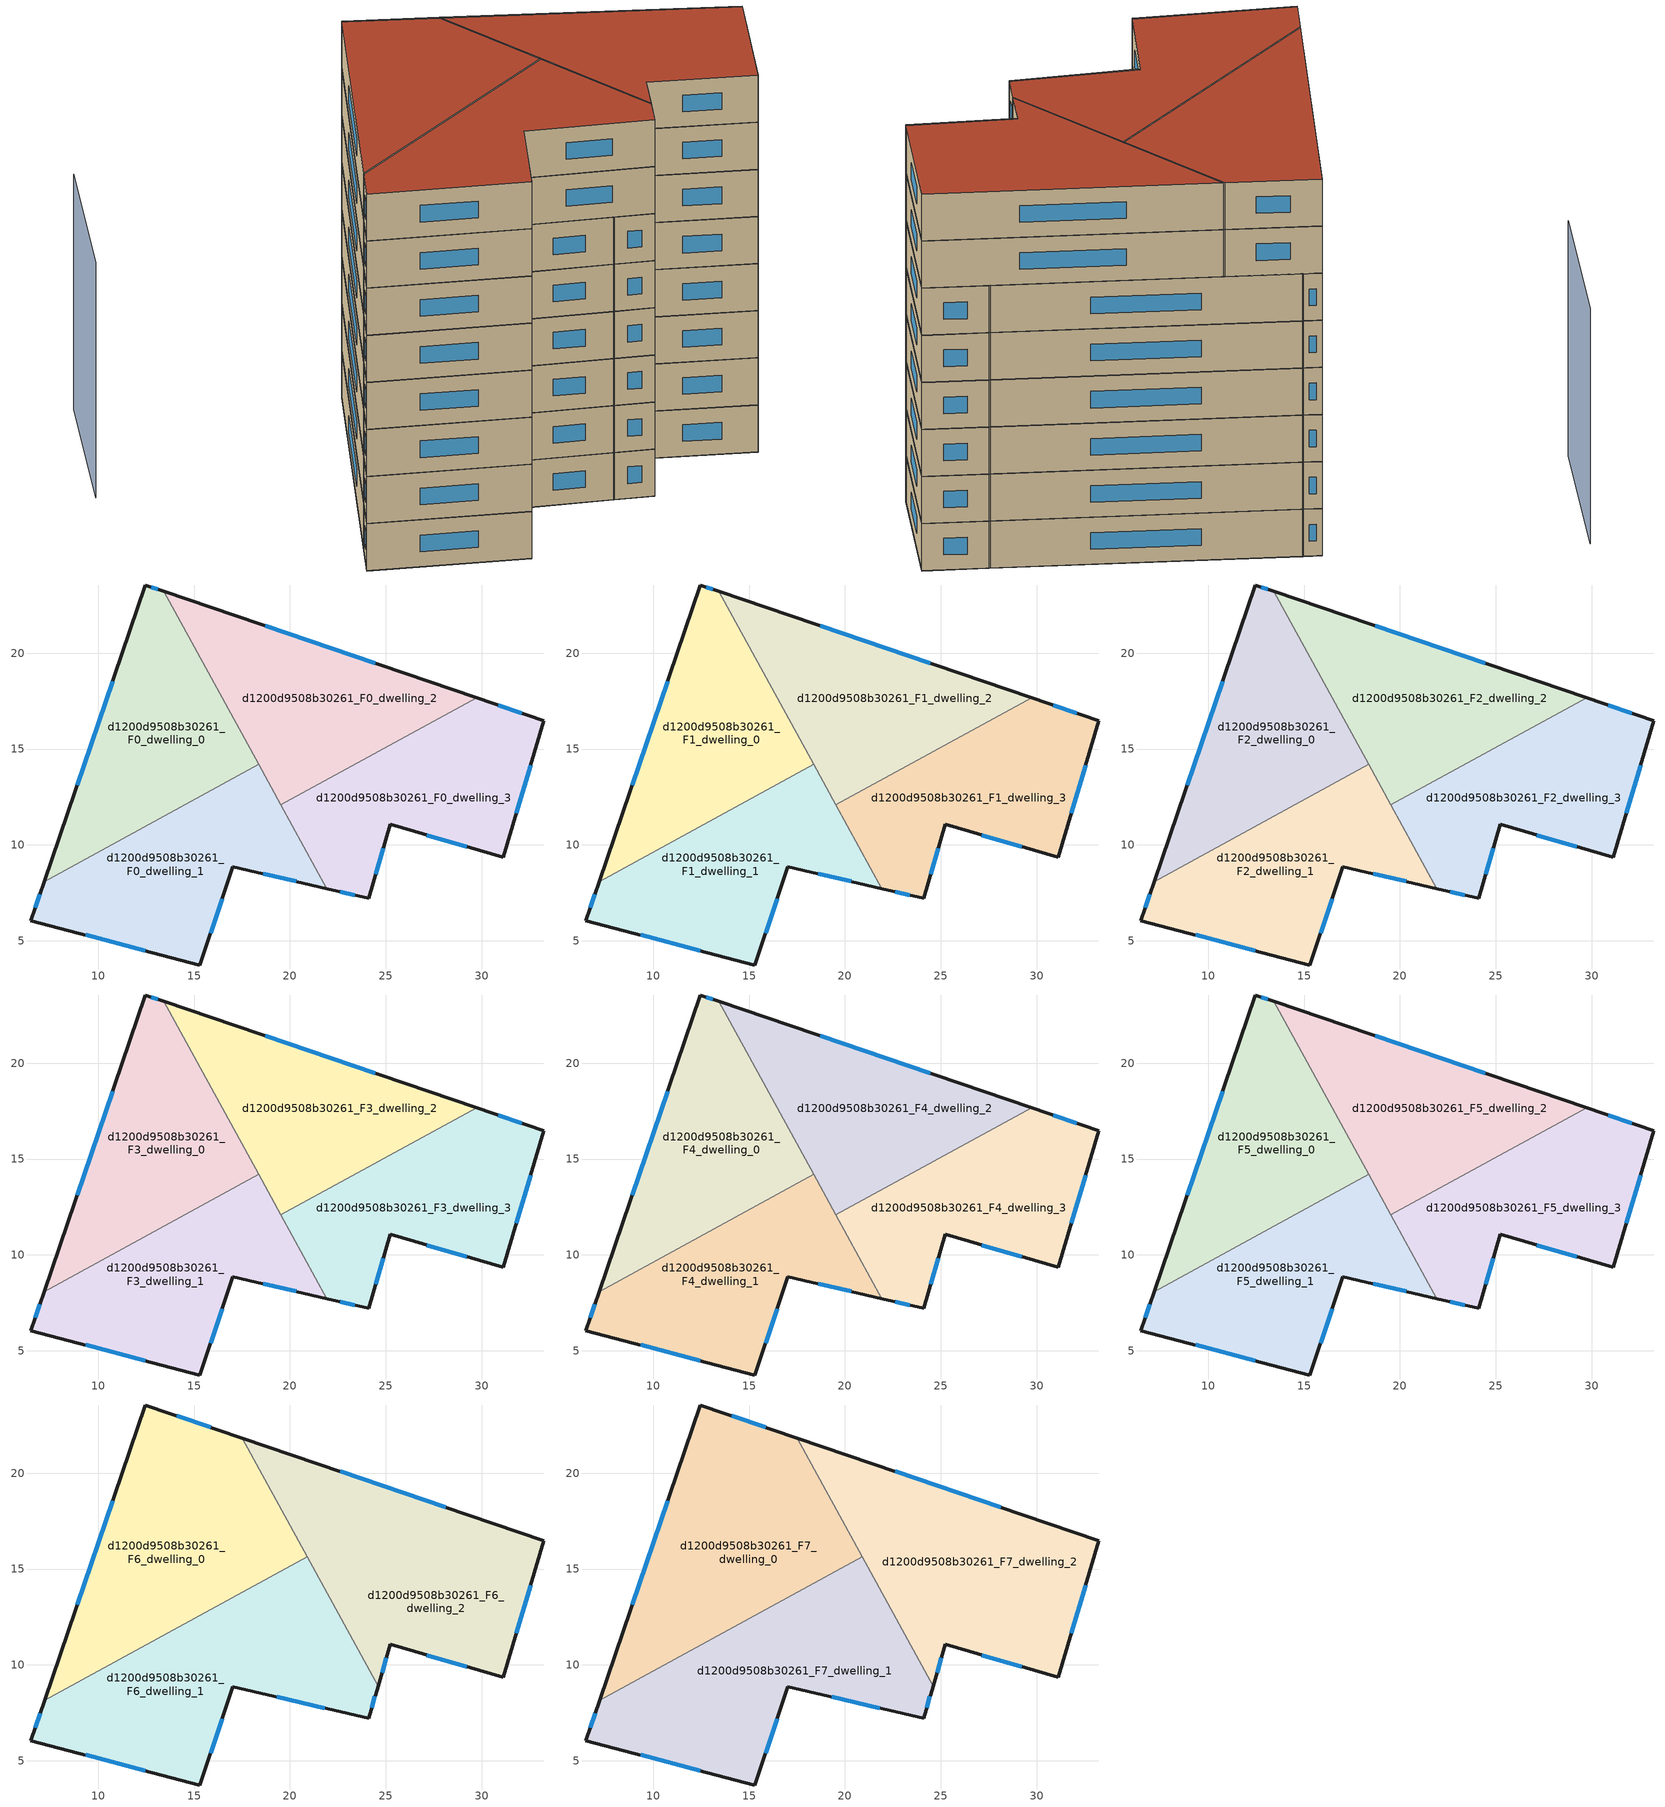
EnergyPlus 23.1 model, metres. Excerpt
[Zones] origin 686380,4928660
d1200d9508b30261_F0_dwelling_0
 floor ground (EU_floor_Construction): 18.36,14.2 13.43,23.23 12.45,23.56 7.18,8.08 z0
 wall outside (EU_wall_Construction): 7.18,8.08 12.45,23.56 13.43,23.23 z0:3
 wall to d1200d9508b30261_F0_dwelling_1 (EU_wall_Construction): 18.36,14.2 7.18,8.08 z0:3
 wall to d1200d9508b30261_F0_dwelling_2 (EU_wall_Construction): 13.43,23.23 18.36,14.2 z0:3
 window (EU_Window_Construction): 12.77,23.45 13.11,23.34 / 8.89,13.1 10.74,18.54 z0.97:2.03
d1200d9508b30261_F0_dwelling_1
 floor ground (EU_floor_Construction): 21.91,7.72 18.36,14.2 7.18,8.08 6.48,6.05 15.31,3.73 17.03,8.86 z0
 wall outside (EU_wall_Construction): 21.91,7.72 17.03,8.86 15.31,3.73 6.48,6.05 7.18,8.08 z0:3
 wall to d1200d9508b30261_F0_dwelling_3 (EU_wall_Construction): 19.53,12.08 21.91,7.72 z0:3
 wall to d1200d9508b30261_F0_dwelling_2 (EU_wall_Construction): 18.36,14.2 19.53,12.08 z0:3
 window (EU_Window_Construction): 20.33,8.09 18.61,8.49 / 16.47,7.2 15.86,5.39 / 12.45,4.48 9.34,5.3 / 6.71,6.71 6.95,7.42 z0.97:2.03
d1200d9508b30261_F0_dwelling_2
 floor ground (EU_floor_Construction): 29.74,17.67 13.43,23.23 19.53,12.08 z0
 wall outside (EU_wall_Construction): 13.43,23.23 29.74,17.67 z0:3
 wall to d1200d9508b30261_F0_dwelling_3 (EU_wall_Construction): 29.74,17.67 19.53,12.08 z0:3
 window (EU_Window_Construction): 18.71,21.43 24.45,19.47 z0.97:2.03
d1200d9508b30261_F0_dwelling_3
 floor ground (EU_floor_Construction): 31.14,9.34 33.23,16.48 29.74,17.67 19.53,12.08 21.91,7.72 24.1,7.21 25.23,11.07 z0
 wall outside (EU_wall_Construction): 29.74,17.67 33.23,16.48 31.14,9.34 25.23,11.07 24.1,7.21 21.91,7.72 z0:3
 window (EU_Window_Construction): 24.87,9.82 24.47,8.46 / 23.39,7.37 22.62,7.55 / 30.87,17.28 32.1,16.87 / 32.55,14.16 31.82,11.65 / 29.22,9.9 27.15,10.51 z0.97:2.03
d1200d9508b30261_F1_dwelling_0
 floor to d1200d9508b30261_F0_dwelling_0 (EU_floor_Construction): 18.36,14.2 13.43,23.23 12.45,23.56 7.18,8.08 z3
 wall outside (EU_wall_Construction): 7.18,8.08 12.45,23.56 13.43,23.23 z3:6
 wall to d1200d9508b30261_F1_dwelling_1 (EU_wall_Construction): 18.36,14.2 7.18,8.08 z3:6
 wall to d1200d9508b30261_F1_dwelling_2 (EU_wall_Construction): 13.43,23.23 18.36,14.2 z3:6
 window (EU_Window_Construction): 12.77,23.45 13.11,23.34 / 8.89,13.1 10.74,18.54 z3.97:5.03
d1200d9508b30261_F1_dwelling_1
 floor to d1200d9508b30261_F0_dwelling_1 (EU_floor_Construction): 21.91,7.72 18.36,14.2 7.18,8.08 6.48,6.05 15.3,3.73 17.02,8.86 z3
 wall outside (EU_wall_Construction): 21.91,7.72 17.03,8.86 15.31,3.73 6.48,6.05 7.18,8.08 z3:6
 wall to d1200d9508b30261_F1_dwelling_3 (EU_wall_Construction): 19.53,12.08 21.91,7.72 z3:6
 wall to d1200d9508b30261_F1_dwelling_2 (EU_wall_Construction): 18.36,14.2 19.53,12.08 z3:6
 window (EU_Window_Construction): 20.33,8.09 18.61,8.49 / 16.47,7.2 15.86,5.39 / 12.45,4.48 9.34,5.3 / 6.71,6.71 6.95,7.42 z3.97:5.03
d1200d9508b30261_F1_dwelling_2
 floor to d1200d9508b30261_F0_dwelling_2 (EU_floor_Construction): 29.74,17.67 13.43,23.23 19.53,12.08 z3
 wall outside (EU_wall_Construction): 13.43,23.23 29.74,17.67 z3:6
 wall to d1200d9508b30261_F1_dwelling_3 (EU_wall_Construction): 29.74,17.67 19.53,12.08 z3:6
 window (EU_Window_Construction): 18.71,21.43 24.45,19.47 z3.97:5.03
d1200d9508b30261_F1_dwelling_3
 floor to d1200d9508b30261_F0_dwelling_3 (EU_floor_Construction): 31.13,9.34 33.23,16.48 29.74,17.67 19.53,12.08 21.91,7.72 24.1,7.21 25.23,11.07 z3
 wall outside (EU_wall_Construction): 29.74,17.67 33.23,16.48 31.14,9.34 25.23,11.07 24.1,7.21 21.91,7.72 z3:6
 window (EU_Window_Construction): 24.87,9.82 24.47,8.46 / 23.39,7.37 22.62,7.55 / 30.87,17.28 32.1,16.87 / 32.55,14.16 31.82,11.65 / 29.22,9.9 27.15,10.51 z3.97:5.03
d1200d9508b30261_F2_dwelling_0
 floor to d1200d9508b30261_F1_dwelling_0 (EU_floor_Construction): 18.36,14.2 13.43,23.23 12.45,23.56 7.18,8.08 z6
 wall outside (EU_wall_Construction): 7.18,8.08 12.45,23.56 13.43,23.23 z6:9
 wall to d1200d9508b30261_F2_dwelling_1 (EU_wall_Construction): 18.36,14.2 7.18,8.08 z6:9
 wall to d1200d9508b30261_F2_dwelling_2 (EU_wall_Construction): 13.43,23.23 18.36,14.2 z6:9
 window (EU_Window_Construction): 12.77,23.45 13.11,23.34 / 8.89,13.1 10.74,18.54 z6.97:8.03
d1200d9508b30261_F2_dwelling_1
 floor to d1200d9508b30261_F1_dwelling_1 (EU_floor_Construction): 21.91,7.72 18.36,14.2 7.18,8.08 6.48,6.05 15.3,3.73 17.02,8.86 z6
 wall outside (EU_wall_Construction): 21.91,7.72 17.03,8.86 15.31,3.73 6.48,6.05 7.18,8.08 z6:9
 wall to d1200d9508b30261_F2_dwelling_3 (EU_wall_Construction): 19.53,12.08 21.91,7.72 z6:9
 wall to d1200d9508b30261_F2_dwelling_2 (EU_wall_Construction): 18.36,14.2 19.53,12.08 z6:9
 window (EU_Window_Construction): 20.33,8.09 18.61,8.49 / 16.47,7.2 15.86,5.39 / 12.45,4.48 9.34,5.3 / 6.71,6.71 6.95,7.42 z6.97:8.03
d1200d9508b30261_F2_dwelling_2
 floor to d1200d9508b30261_F1_dwelling_2 (EU_floor_Construction): 29.74,17.67 13.43,23.23 19.53,12.08 z6
 wall outside (EU_wall_Construction): 13.43,23.23 29.74,17.67 z6:9
 wall to d1200d9508b30261_F2_dwelling_3 (EU_wall_Construction): 29.74,17.67 19.53,12.08 z6:9
 window (EU_Window_Construction): 18.71,21.43 24.45,19.47 z6.97:8.03
d1200d9508b30261_F2_dwelling_3
 floor to d1200d9508b30261_F1_dwelling_3 (EU_floor_Construction): 31.13,9.34 33.23,16.48 29.74,17.67 19.53,12.08 21.91,7.72 24.1,7.21 25.23,11.07 z6
 wall outside (EU_wall_Construction): 29.74,17.67 33.23,16.48 31.14,9.34 25.23,11.07 24.1,7.21 21.91,7.72 z6:9
 window (EU_Window_Construction): 24.87,9.82 24.47,8.46 / 23.39,7.37 22.62,7.55 / 30.87,17.28 32.1,16.87 / 32.55,14.16 31.82,11.65 / 29.22,9.9 27.15,10.51 z6.97:8.03
d1200d9508b30261_F3_dwelling_0
 floor to d1200d9508b30261_F2_dwelling_0 (EU_floor_Construction): 18.36,14.2 13.43,23.23 12.45,23.56 7.18,8.08 z9
 wall outside (EU_wall_Construction): 7.18,8.08 12.45,23.56 13.43,23.23 z9:12
 wall to d1200d9508b30261_F3_dwelling_1 (EU_wall_Construction): 18.36,14.2 7.18,8.08 z9:12
 wall to d1200d9508b30261_F3_dwelling_2 (EU_wall_Construction): 13.43,23.23 18.36,14.2 z9:12
 window (EU_Window_Construction): 12.77,23.45 13.11,23.34 / 8.89,13.1 10.74,18.54 z9.97:11.03
d1200d9508b30261_F3_dwelling_1
 floor to d1200d9508b30261_F2_dwelling_1 (EU_floor_Construction): 21.91,7.72 18.36,14.2 7.18,8.08 6.48,6.05 15.3,3.73 17.02,8.86 z9
 wall outside (EU_wall_Construction): 21.91,7.72 17.03,8.86 15.31,3.73 6.48,6.05 7.18,8.08 z9:12
 wall to d1200d9508b30261_F3_dwelling_3 (EU_wall_Construction): 19.53,12.08 21.91,7.72 z9:12
 wall to d1200d9508b30261_F3_dwelling_2 (EU_wall_Construction): 18.36,14.2 19.53,12.08 z9:12
 window (EU_Window_Construction): 20.33,8.09 18.61,8.49 / 16.47,7.2 15.86,5.39 / 12.45,4.48 9.34,5.3 / 6.71,6.71 6.95,7.42 z9.97:11.03
d1200d9508b30261_F3_dwelling_2
 floor to d1200d9508b30261_F2_dwelling_2 (EU_floor_Construction): 29.74,17.67 13.43,23.23 19.53,12.08 z9
 wall outside (EU_wall_Construction): 13.43,23.23 29.74,17.67 z9:12
 wall to d1200d9508b30261_F3_dwelling_3 (EU_wall_Construction): 29.74,17.67 19.53,12.08 z9:12
 window (EU_Window_Construction): 18.71,21.43 24.45,19.47 z9.97:11.03
d1200d9508b30261_F3_dwelling_3
 floor to d1200d9508b30261_F2_dwelling_3 (EU_floor_Construction): 31.13,9.34 33.23,16.48 29.74,17.67 19.53,12.08 21.91,7.72 24.1,7.21 25.23,11.07 z9
 wall outside (EU_wall_Construction): 29.74,17.67 33.23,16.48 31.14,9.34 25.23,11.07 24.1,7.21 21.91,7.72 z9:12
 window (EU_Window_Construction): 24.87,9.82 24.47,8.46 / 23.39,7.37 22.62,7.55 / 30.87,17.28 32.1,16.87 / 32.55,14.16 31.82,11.65 / 29.22,9.9 27.15,10.51 z9.97:11.03
d1200d9508b30261_F4_dwelling_0
 floor to d1200d9508b30261_F3_dwelling_0 (EU_floor_Construction): 18.36,14.2 13.43,23.23 12.45,23.56 7.18,8.08 z12
 wall outside (EU_wall_Construction): 7.18,8.08 12.45,23.56 13.43,23.23 z12:15
 wall to d1200d9508b30261_F4_dwelling_1 (EU_wall_Construction): 18.36,14.2 7.18,8.08 z12:15
 wall to d1200d9508b30261_F4_dwelling_2 (EU_wall_Construction): 13.43,23.23 18.36,14.2 z12:15
 window (EU_Window_Construction): 12.77,23.45 13.11,23.34 / 8.89,13.1 10.74,18.54 z12.97:14.03
d1200d9508b30261_F4_dwelling_1
 floor to d1200d9508b30261_F3_dwelling_1 (EU_floor_Construction): 21.91,7.72 18.36,14.2 7.18,8.08 6.48,6.05 15.3,3.73 17.02,8.86 z12
 wall outside (EU_wall_Construction): 21.91,7.72 17.03,8.86 15.31,3.73 6.48,6.05 7.18,8.08 z12:15
 wall to d1200d9508b30261_F4_dwelling_3 (EU_wall_Construction): 19.53,12.08 21.91,7.72 z12:15
 wall to d1200d9508b30261_F4_dwelling_2 (EU_wall_Construction): 18.36,14.2 19.53,12.08 z12:15
 window (EU_Window_Construction): 20.33,8.09 18.61,8.49 / 16.47,7.2 15.86,5.39 / 12.45,4.48 9.34,5.3 / 6.71,6.71 6.95,7.42 z12.97:14.03
d1200d9508b30261_F4_dwelling_2
 floor to d1200d9508b30261_F3_dwelling_2 (EU_floor_Construction): 29.74,17.67 13.43,23.23 19.53,12.08 z12
 wall outside (EU_wall_Construction): 13.43,23.23 29.74,17.67 z12:15
 wall to d1200d9508b30261_F4_dwelling_3 (EU_wall_Construction): 29.74,17.67 19.53,12.08 z12:15
 window (EU_Window_Construction): 18.71,21.43 24.45,19.47 z12.97:14.03
d1200d9508b30261_F4_dwelling_3
 floor to d1200d9508b30261_F3_dwelling_3 (EU_floor_Construction): 31.13,9.34 33.23,16.48 29.74,17.67 19.53,12.08 21.91,7.72 24.1,7.21 25.23,11.07 z12
 wall outside (EU_wall_Construction): 29.74,17.67 33.23,16.48 31.14,9.34 25.23,11.07 24.1,7.21 21.91,7.72 z12:15
 window (EU_Window_Construction): 24.87,9.82 24.47,8.46 / 23.39,7.37 22.62,7.55 / 30.87,17.28 32.1,16.87 / 32.55,14.16 31.82,11.65 / 29.22,9.9 27.15,10.51 z12.97:14.03
d1200d9508b30261_F5_dwelling_0
 floor to d1200d9508b30261_F4_dwelling_0 (EU_floor_Construction): 18.36,14.2 13.43,23.23 12.45,23.56 7.18,8.08 z15
 wall outside (EU_wall_Construction): 7.18,8.08 12.45,23.56 13.43,23.23 z15:18
 wall to d1200d9508b30261_F5_dwelling_1 (EU_wall_Construction): 18.36,14.2 7.18,8.08 z15:18
 wall to d1200d9508b30261_F5_dwelling_2 (EU_wall_Construction): 13.43,23.23 18.36,14.2 z15:18
 window (EU_Window_Construction): 12.77,23.45 13.11,23.34 / 8.89,13.1 10.74,18.54 z15.97:17.03
d1200d9508b30261_F5_dwelling_1
 floor to d1200d9508b30261_F4_dwelling_1 (EU_floor_Construction): 21.91,7.72 18.36,14.2 7.18,8.08 6.48,6.05 15.3,3.73 17.02,8.86 z15
 wall outside (EU_wall_Construction): 21.91,7.72 17.03,8.86 15.31,3.73 6.48,6.05 7.18,8.08 z15:18
 wall to d1200d9508b30261_F5_dwelling_3 (EU_wall_Construction): 19.53,12.08 21.91,7.72 z15:18
 wall to d1200d9508b30261_F5_dwelling_2 (EU_wall_Construction): 18.36,14.2 19.53,12.08 z15:18
 window (EU_Window_Construction): 20.33,8.09 18.61,8.49 / 16.47,7.2 15.86,5.39 / 12.45,4.48 9.34,5.3 / 6.71,6.71 6.95,7.42 z15.97:17.03
d1200d9508b30261_F5_dwelling_2
 floor to d1200d9508b30261_F4_dwelling_2 (EU_floor_Construction): 29.74,17.67 13.43,23.23 19.53,12.08 z15
 wall outside (EU_wall_Construction): 13.43,23.23 29.74,17.67 z15:18
 wall to d1200d9508b30261_F5_dwelling_3 (EU_wall_Construction): 29.74,17.67 19.53,12.08 z15:18
 window (EU_Window_Construction): 18.71,21.43 24.45,19.47 z15.97:17.03
d1200d9508b30261_F5_dwelling_3
 floor to d1200d9508b30261_F4_dwelling_3 (EU_floor_Construction): 31.13,9.34 33.23,16.48 29.74,17.67 19.53,12.08 21.91,7.72 24.1,7.21 25.23,11.07 z15
 wall outside (EU_wall_Construction): 29.74,17.67 33.23,16.48 31.14,9.34 25.23,11.07 24.1,7.21 21.91,7.72 z15:18
 window (EU_Window_Construction): 24.87,9.82 24.47,8.46 / 23.39,7.37 22.62,7.55 / 30.87,17.28 32.1,16.87 / 32.55,14.16 31.82,11.65 / 29.22,9.9 27.15,10.51 z15.97:17.03
d1200d9508b30261_F6_dwelling_0
 floor to d1200d9508b30261_F5_dwelling_0 (EU_floor_Construction): 18.34,14.24 13.43,23.23 12.45,23.56 7.2,8.15 z18
 floor to d1200d9508b30261_F5_dwelling_2 (EU_floor_Construction): 20.9,15.65 17.52,21.83 13.43,23.23 18.34,14.24 z18
 wall outside (EU_wall_Construction): 7.2,8.15 12.45,23.56 17.52,21.83 z18:21
 wall to d1200d9508b30261_F6_dwelling_1 (EU_wall_Construction): 20.9,15.65 7.2,8.15 z18:21
 wall to d1200d9508b30261_F6_dwelling_2 (EU_wall_Construction): 17.52,21.83 20.9,15.65 z18:21
 window (EU_Window_Construction): 14.1,23 15.88,22.39 / 8.9,13.14 10.75,18.56 z18.97:20.03
d1200d9508b30261_F6_dwelling_1
 floor to d1200d9508b30261_F5_dwelling_0 (EU_floor_Construction): 18.36,14.2 18.34,14.24 7.2,8.15 7.18,8.08 z18
 floor to d1200d9508b30261_F5_dwelling_1 (EU_floor_Construction): 15.3,3.73 17.02,8.86 19.53,12.08 18.36,14.2 7.18,8.08 6.48,6.05 z18; 21.91,7.72 19.53,12.08 17.02,8.86 z18
 floor to d1200d9508b30261_F5_dwelling_3 (EU_floor_Construction): 24.1,7.21 24.6,8.89 22.09,13.48 19.53,12.08 21.91,7.72 z18
 floor to d1200d9508b30261_F5_dwelling_2 (EU_floor_Construction): 22.09,13.48 20.9,15.65 18.34,14.24 19.53,12.08 z18
 wall outside (EU_wall_Construction): 24.6,8.89 24.1,7.21 17.03,8.86 15.31,3.73 6.48,6.05 7.2,8.15 z18:21
 wall to d1200d9508b30261_F6_dwelling_2 (EU_wall_Construction): 20.9,15.65 24.6,8.89 z18:21
 window (EU_Window_Construction): 24.44,8.35 24.26,7.76 / 21.81,7.74 19.32,8.32 / 16.47,7.2 15.86,5.39 / 12.45,4.48 9.34,5.3 / 6.72,6.73 6.97,7.47 z18.97:20.03
d1200d9508b30261_F6_dwelling_2
 floor to d1200d9508b30261_F5_dwelling_2 (EU_floor_Construction): 29.74,17.67 17.52,21.83 22.09,13.48 z18
 floor to d1200d9508b30261_F5_dwelling_3 (EU_floor_Construction): 31.13,9.34 33.23,16.48 29.74,17.67 22.09,13.48 24.6,8.89 25.23,11.07 z18
 wall outside (EU_wall_Construction): 17.52,21.83 33.23,16.48 31.14,9.34 25.23,11.07 24.6,8.89 z18:21
 window (EU_Window_Construction): 22.61,20.1 28.14,18.21 / 32.55,14.16 31.82,11.65 / 29.22,9.9 27.15,10.51 / 25.03,10.36 24.8,9.6 z18.97:20.03
d1200d9508b30261_F7_dwelling_0
 floor to d1200d9508b30261_F6_dwelling_0 (EU_floor_Construction): 20.9,15.65 17.52,21.83 12.45,23.56 7.2,8.15 z21
 wall outside (EU_wall_Construction): 7.2,8.15 12.45,23.56 17.52,21.83 z21:24
 wall to d1200d9508b30261_F7_dwelling_1 (EU_wall_Construction): 20.9,15.65 7.2,8.15 z21:24
 wall to d1200d9508b30261_F7_dwelling_2 (EU_wall_Construction): 17.52,21.83 20.9,15.65 z21:24
 window (EU_Window_Construction): 14.1,23 15.88,22.39 / 8.9,13.14 10.75,18.56 z21.97:23.03
 roof outside (EU_roof_Construction): 17.52,21.83 20.9,15.65 7.2,8.15 12.45,23.56 z24
d1200d9508b30261_F7_dwelling_1
 floor to d1200d9508b30261_F6_dwelling_1 (EU_floor_Construction): 24.1,7.21 24.6,8.89 20.9,15.65 7.2,8.15 6.48,6.05 15.3,3.73 17.02,8.86 z21
 wall outside (EU_wall_Construction): 24.6,8.89 24.1,7.21 17.03,8.86 15.31,3.73 6.48,6.05 7.2,8.15 z21:24
 wall to d1200d9508b30261_F7_dwelling_2 (EU_wall_Construction): 20.9,15.65 24.6,8.89 z21:24
 window (EU_Window_Construction): 24.44,8.35 24.26,7.76 / 21.81,7.74 19.32,8.32 / 16.47,7.2 15.86,5.39 / 12.45,4.48 9.34,5.3 / 6.72,6.73 6.97,7.47 z21.97:23.03
 roof outside (EU_roof_Construction): 20.9,15.65 24.6,8.89 24.1,7.21 17.02,8.86 15.3,3.73 6.48,6.05 7.2,8.15 z24
d1200d9508b30261_F7_dwelling_2
 floor to d1200d9508b30261_F6_dwelling_2 (EU_floor_Construction): 31.13,9.34 33.23,16.48 17.52,21.83 24.6,8.89 25.23,11.07 z21
 wall outside (EU_wall_Construction): 17.52,21.83 33.23,16.48 31.14,9.34 25.23,11.07 24.6,8.89 z21:24
 window (EU_Window_Construction): 22.61,20.1 28.14,18.21 / 32.55,14.16 31.82,11.65 / 29.22,9.9 27.15,10.51 / 25.03,10.36 24.8,9.6 z21.97:23.03
 roof outside (EU_roof_Construction): 33.23,16.48 31.13,9.34 25.23,11.07 24.6,8.89 17.52,21.83 z24
shading: -1.52,28.12 -4.09,19.03 z0:15
[Building]
EU S2 Campaign: North Axis=0; Terrain=City; Solar Distribution=FullExterior
[Site:Location]
Bologna: Latitude=44.5; Longitude=11.25; Time Zone=1; Elevation=37
[SizingPeriod:WeatherFileDays]
AnnualSizingPeriod: Begin Month=1; Begin Day of Month=1; End Month=12; End Day of Month=31; Day of Week for Start Day=Monday; Use Weather File Daylight Saving Period=No; Use Weather File Rain and Snow Indicators=No
[MATERIAL]
EU_InternalMass_Material: Roughness=MediumRough; Thickness=0.1; Conductivity=1; Density=1800; Specific Heat=900; Thermal Absorptance=0.9; Solar Absorptance=0.7; Visible Absorptance=0.7
[MATERIAL:NOMASS] Roughness=MediumRough; Thermal Absorptance=0.9; Solar Absorptance=0.7; Visible Absorptance=0.7
Name | Thermal Resistance
EU_wall_NoMass | 0.779417
EU_roof_NoMass | 0.435466
EU_floor_NoMass | 0.588222
[WINDOWMATERIAL:SIMPLEGLAZINGSYSTEM]
EU_Window_SimpleGlazing: UFactor=5.16242; Solar Heat Gain Coefficient=0.85; Visible Transmittance=0.85
[CONSTRUCTION]
EU_wall_Construction: EU_wall_NoMass
EU_roof_Construction: EU_roof_NoMass
EU_floor_Construction: EU_floor_NoMass
EU_InternalMass_Construction: EU_InternalMass_Material
EU_Window_Construction: EU_Window_SimpleGlazing
[ZONE] Type=1; Multiplier=1; Ceiling Height=autocalculate; Floor Area=autocalculate; Part of Total Floor Area=Yes
Name | Volume
d1200d9508b30261_F0_dwelling_0 | 221.922
d1200d9508b30261_F1_dwelling_0; d1200d9508b30261_F2_dwelling_0; d1200d9508b30261_F3_dwelling_0; d1200d9508b30261_F4_dwelling_0; d1200d9508b30261_F5_dwelling_0 | 221.923
d1200d9508b30261_F6_dwelling_0 | 295.899
d1200d9508b30261_F7_dwelling_0 | 295.904
d1200d9508b30261_F0_dwelling_1 | 221.919
d1200d9508b30261_F1_dwelling_1; d1200d9508b30261_F2_dwelling_1; d1200d9508b30261_F3_dwelling_1; d1200d9508b30261_F4_dwelling_1; d1200d9508b30261_F5_dwelling_1 | 221.921
d1200d9508b30261_F6_dwelling_1 | 295.898
d1200d9508b30261_F7_dwelling_1; d1200d9508b30261_F7_dwelling_2 | 295.906
d1200d9508b30261_F0_dwelling_2 | 221.965
d1200d9508b30261_F1_dwelling_2; d1200d9508b30261_F2_dwelling_2; d1200d9508b30261_F3_dwelling_2; d1200d9508b30261_F4_dwelling_2; d1200d9508b30261_F5_dwelling_2 | 221.963
d1200d9508b30261_F6_dwelling_2 | 295.902
d1200d9508b30261_F0_dwelling_3; d1200d9508b30261_F1_dwelling_3; d1200d9508b30261_F2_dwelling_3; d1200d9508b30261_F3_dwelling_3; d1200d9508b30261_F4_dwelling_3; d1200d9508b30261_F5_dwelling_3 | 221.936
[INTERNALMASS] Construction=EU_InternalMass_Construction
Name | Zone or ZoneList | Surface Area
d1200d9508b30261_F0_dwelling_0_EU_InternalMass | d1200d9508b30261_F0_dwelling_0 | 73.9728
d1200d9508b30261_F0_dwelling_1_EU_InternalMass | d1200d9508b30261_F0_dwelling_1 | 73.9734
d1200d9508b30261_F0_dwelling_2_EU_InternalMass | d1200d9508b30261_F0_dwelling_2 | 73.9838
d1200d9508b30261_F0_dwelling_3_EU_InternalMass | d1200d9508b30261_F0_dwelling_3 | 73.9794
d1200d9508b30261_F1_dwelling_0_EU_InternalMass | d1200d9508b30261_F1_dwelling_0 | 73.9728
d1200d9508b30261_F1_dwelling_1_EU_InternalMass | d1200d9508b30261_F1_dwelling_1 | 73.9734
d1200d9508b30261_F1_dwelling_2_EU_InternalMass | d1200d9508b30261_F1_dwelling_2 | 73.9838
d1200d9508b30261_F1_dwelling_3_EU_InternalMass | d1200d9508b30261_F1_dwelling_3 | 73.9794
d1200d9508b30261_F2_dwelling_0_EU_InternalMass | d1200d9508b30261_F2_dwelling_0 | 73.9728
d1200d9508b30261_F2_dwelling_1_EU_InternalMass | d1200d9508b30261_F2_dwelling_1 | 73.9734
d1200d9508b30261_F2_dwelling_2_EU_InternalMass | d1200d9508b30261_F2_dwelling_2 | 73.9838
d1200d9508b30261_F2_dwelling_3_EU_InternalMass | d1200d9508b30261_F2_dwelling_3 | 73.9794
d1200d9508b30261_F3_dwelling_0_EU_InternalMass | d1200d9508b30261_F3_dwelling_0 | 73.9728
d1200d9508b30261_F3_dwelling_1_EU_InternalMass | d1200d9508b30261_F3_dwelling_1 | 73.9734
d1200d9508b30261_F3_dwelling_2_EU_InternalMass | d1200d9508b30261_F3_dwelling_2 | 73.9838
d1200d9508b30261_F3_dwelling_3_EU_InternalMass | d1200d9508b30261_F3_dwelling_3 | 73.9794
d1200d9508b30261_F4_dwelling_0_EU_InternalMass | d1200d9508b30261_F4_dwelling_0 | 73.9728
d1200d9508b30261_F4_dwelling_1_EU_InternalMass | d1200d9508b30261_F4_dwelling_1 | 73.9734
d1200d9508b30261_F4_dwelling_2_EU_InternalMass | d1200d9508b30261_F4_dwelling_2 | 73.9838
d1200d9508b30261_F4_dwelling_3_EU_InternalMass | d1200d9508b30261_F4_dwelling_3 | 73.9794
d1200d9508b30261_F5_dwelling_0_EU_InternalMass | d1200d9508b30261_F5_dwelling_0 | 73.9728
d1200d9508b30261_F5_dwelling_1_EU_InternalMass | d1200d9508b30261_F5_dwelling_1 | 73.9734
d1200d9508b30261_F5_dwelling_2_EU_InternalMass | d1200d9508b30261_F5_dwelling_2 | 73.9838
d1200d9508b30261_F5_dwelling_3_EU_InternalMass | d1200d9508b30261_F5_dwelling_3 | 73.9794
d1200d9508b30261_F6_dwelling_0_EU_InternalMass | d1200d9508b30261_F6_dwelling_0 | 98.6331
d1200d9508b30261_F6_dwelling_1_EU_InternalMass | d1200d9508b30261_F6_dwelling_1 | 98.6364
d1200d9508b30261_F6_dwelling_2_EU_InternalMass | d1200d9508b30261_F6_dwelling_2 | 98.6349
d1200d9508b30261_F7_dwelling_0_EU_InternalMass | d1200d9508b30261_F7_dwelling_0 | 98.6331
d1200d9508b30261_F7_dwelling_1_EU_InternalMass | d1200d9508b30261_F7_dwelling_1 | 98.6364
d1200d9508b30261_F7_dwelling_2_EU_InternalMass | d1200d9508b30261_F7_dwelling_2 | 98.6349
[OTHEREQUIPMENT] Fuel Type=Electricity; Design Level Calculation Method=Watts/Area; Power per Zone Floor Area=1; Fraction Latent=0; Fraction Radiant=0; Fraction Lost=0; Carbon Dioxide Generation Rate=0; EndUse Subcategory=EU_Step8_InternalGains
Name | Zone or ZoneList or Space or SpaceList | Schedule
EU_Step8_InternalGain_d1200d9508b30261_F0_dwelling_0_f000 | d1200d9508b30261_F0_dwelling_0 | EU_Step8_GainSchedule_d1200d9508b30261_F0_dwelling_0_f000
EU_Step8_InternalGain_d1200d9508b30261_F0_dwelling_1_f000 | d1200d9508b30261_F0_dwelling_1 | EU_Step8_GainSchedule_d1200d9508b30261_F0_dwelling_1_f000
EU_Step8_InternalGain_d1200d9508b30261_F0_dwelling_2_f000 | d1200d9508b30261_F0_dwelling_2 | EU_Step8_GainSchedule_d1200d9508b30261_F0_dwelling_2_f000
EU_Step8_InternalGain_d1200d9508b30261_F0_dwelling_3_f000 | d1200d9508b30261_F0_dwelling_3 | EU_Step8_GainSchedule_d1200d9508b30261_F0_dwelling_3_f000
EU_Step8_InternalGain_d1200d9508b30261_F1_dwelling_0_f000 | d1200d9508b30261_F1_dwelling_0 | EU_Step8_GainSchedule_d1200d9508b30261_F1_dwelling_0_f000
EU_Step8_InternalGain_d1200d9508b30261_F1_dwelling_1_f000 | d1200d9508b30261_F1_dwelling_1 | EU_Step8_GainSchedule_d1200d9508b30261_F1_dwelling_1_f000
EU_Step8_InternalGain_d1200d9508b30261_F1_dwelling_2_f000 | d1200d9508b30261_F1_dwelling_2 | EU_Step8_GainSchedule_d1200d9508b30261_F1_dwelling_2_f000
EU_Step8_InternalGain_d1200d9508b30261_F1_dwelling_3_f000 | d1200d9508b30261_F1_dwelling_3 | EU_Step8_GainSchedule_d1200d9508b30261_F1_dwelling_3_f000
EU_Step8_InternalGain_d1200d9508b30261_F2_dwelling_0_f000 | d1200d9508b30261_F2_dwelling_0 | EU_Step8_GainSchedule_d1200d9508b30261_F2_dwelling_0_f000
EU_Step8_InternalGain_d1200d9508b30261_F2_dwelling_1_f000 | d1200d9508b30261_F2_dwelling_1 | EU_Step8_GainSchedule_d1200d9508b30261_F2_dwelling_1_f000
EU_Step8_InternalGain_d1200d9508b30261_F2_dwelling_2_f000 | d1200d9508b30261_F2_dwelling_2 | EU_Step8_GainSchedule_d1200d9508b30261_F2_dwelling_2_f000
EU_Step8_InternalGain_d1200d9508b30261_F2_dwelling_3_f000 | d1200d9508b30261_F2_dwelling_3 | EU_Step8_GainSchedule_d1200d9508b30261_F2_dwelling_3_f000
EU_Step8_InternalGain_d1200d9508b30261_F3_dwelling_0_f000 | d1200d9508b30261_F3_dwelling_0 | EU_Step8_GainSchedule_d1200d9508b30261_F3_dwelling_0_f000
EU_Step8_InternalGain_d1200d9508b30261_F3_dwelling_1_f000 | d1200d9508b30261_F3_dwelling_1 | EU_Step8_GainSchedule_d1200d9508b30261_F3_dwelling_1_f000
EU_Step8_InternalGain_d1200d9508b30261_F3_dwelling_2_f000 | d1200d9508b30261_F3_dwelling_2 | EU_Step8_GainSchedule_d1200d9508b30261_F3_dwelling_2_f000
EU_Step8_InternalGain_d1200d9508b30261_F3_dwelling_3_f000 | d1200d9508b30261_F3_dwelling_3 | EU_Step8_GainSchedule_d1200d9508b30261_F3_dwelling_3_f000
EU_Step8_InternalGain_d1200d9508b30261_F4_dwelling_0_f000 | d1200d9508b30261_F4_dwelling_0 | EU_Step8_GainSchedule_d1200d9508b30261_F4_dwelling_0_f000
EU_Step8_InternalGain_d1200d9508b30261_F4_dwelling_1_f000 | d1200d9508b30261_F4_dwelling_1 | EU_Step8_GainSchedule_d1200d9508b30261_F4_dwelling_1_f000
EU_Step8_InternalGain_d1200d9508b30261_F4_dwelling_2_f000 | d1200d9508b30261_F4_dwelling_2 | EU_Step8_GainSchedule_d1200d9508b30261_F4_dwelling_2_f000
EU_Step8_InternalGain_d1200d9508b30261_F4_dwelling_3_f000 | d1200d9508b30261_F4_dwelling_3 | EU_Step8_GainSchedule_d1200d9508b30261_F4_dwelling_3_f000
EU_Step8_InternalGain_d1200d9508b30261_F5_dwelling_0_f000 | d1200d9508b30261_F5_dwelling_0 | EU_Step8_GainSchedule_d1200d9508b30261_F5_dwelling_0_f000
EU_Step8_InternalGain_d1200d9508b30261_F5_dwelling_1_f000 | d1200d9508b30261_F5_dwelling_1 | EU_Step8_GainSchedule_d1200d9508b30261_F5_dwelling_1_f000
EU_Step8_InternalGain_d1200d9508b30261_F5_dwelling_2_f000 | d1200d9508b30261_F5_dwelling_2 | EU_Step8_GainSchedule_d1200d9508b30261_F5_dwelling_2_f000
EU_Step8_InternalGain_d1200d9508b30261_F5_dwelling_3_f000 | d1200d9508b30261_F5_dwelling_3 | EU_Step8_GainSchedule_d1200d9508b30261_F5_dwelling_3_f000
EU_Step8_InternalGain_d1200d9508b30261_F6_dwelling_0_f000 | d1200d9508b30261_F6_dwelling_0 | EU_Step8_GainSchedule_d1200d9508b30261_F6_dwelling_0_f000
EU_Step8_InternalGain_d1200d9508b30261_F6_dwelling_1_f000 | d1200d9508b30261_F6_dwelling_1 | EU_Step8_GainSchedule_d1200d9508b30261_F6_dwelling_1_f000
EU_Step8_InternalGain_d1200d9508b30261_F6_dwelling_2_f000 | d1200d9508b30261_F6_dwelling_2 | EU_Step8_GainSchedule_d1200d9508b30261_F6_dwelling_2_f000
EU_Step8_InternalGain_d1200d9508b30261_F7_dwelling_0_f000 | d1200d9508b30261_F7_dwelling_0 | EU_Step8_GainSchedule_d1200d9508b30261_F7_dwelling_0_f000
EU_Step8_InternalGain_d1200d9508b30261_F7_dwelling_1_f000 | d1200d9508b30261_F7_dwelling_1 | EU_Step8_GainSchedule_d1200d9508b30261_F7_dwelling_1_f000
EU_Step8_InternalGain_d1200d9508b30261_F7_dwelling_2_f000 | d1200d9508b30261_F7_dwelling_2 | EU_Step8_GainSchedule_d1200d9508b30261_F7_dwelling_2_f000
[ZONEVENTILATION:DESIGNFLOWRATE] Schedule=EU_AlwaysOn; Design Flow Rate Calculation Method=AirChanges/Hour; Air Changes per Hour=0.712058; Ventilation Type=Natural; Fan Pressure Rise=0; Fan Total Efficiency=1; Constant Term Coefficient=1; Temperature Term Coefficient=0; Velocity Term Coefficient=0; Velocity Squared Term Coefficient=0; Minimum Indoor Temperature=-100; Maximum Indoor Temperature=100; Delta Temperature=-100; Minimum Outdoor Temperature=-100; Maximum Outdoor Temperature=100; Maximum Wind Speed=40
Name | Zone or ZoneList or Space or SpaceList
EU_ConstantAir_d1200d9508b30261_F0_dwelling_0 | d1200d9508b30261_F0_dwelling_0
EU_ConstantAir_d1200d9508b30261_F0_dwelling_1 | d1200d9508b30261_F0_dwelling_1
EU_ConstantAir_d1200d9508b30261_F0_dwelling_2 | d1200d9508b30261_F0_dwelling_2
EU_ConstantAir_d1200d9508b30261_F0_dwelling_3 | d1200d9508b30261_F0_dwelling_3
EU_ConstantAir_d1200d9508b30261_F1_dwelling_0 | d1200d9508b30261_F1_dwelling_0
EU_ConstantAir_d1200d9508b30261_F1_dwelling_1 | d1200d9508b30261_F1_dwelling_1
EU_ConstantAir_d1200d9508b30261_F1_dwelling_2 | d1200d9508b30261_F1_dwelling_2
EU_ConstantAir_d1200d9508b30261_F1_dwelling_3 | d1200d9508b30261_F1_dwelling_3
EU_ConstantAir_d1200d9508b30261_F2_dwelling_0 | d1200d9508b30261_F2_dwelling_0
EU_ConstantAir_d1200d9508b30261_F2_dwelling_1 | d1200d9508b30261_F2_dwelling_1
EU_ConstantAir_d1200d9508b30261_F2_dwelling_2 | d1200d9508b30261_F2_dwelling_2
EU_ConstantAir_d1200d9508b30261_F2_dwelling_3 | d1200d9508b30261_F2_dwelling_3
EU_ConstantAir_d1200d9508b30261_F3_dwelling_0 | d1200d9508b30261_F3_dwelling_0
EU_ConstantAir_d1200d9508b30261_F3_dwelling_1 | d1200d9508b30261_F3_dwelling_1
EU_ConstantAir_d1200d9508b30261_F3_dwelling_2 | d1200d9508b30261_F3_dwelling_2
EU_ConstantAir_d1200d9508b30261_F3_dwelling_3 | d1200d9508b30261_F3_dwelling_3
EU_ConstantAir_d1200d9508b30261_F4_dwelling_0 | d1200d9508b30261_F4_dwelling_0
EU_ConstantAir_d1200d9508b30261_F4_dwelling_1 | d1200d9508b30261_F4_dwelling_1
EU_ConstantAir_d1200d9508b30261_F4_dwelling_2 | d1200d9508b30261_F4_dwelling_2
EU_ConstantAir_d1200d9508b30261_F4_dwelling_3 | d1200d9508b30261_F4_dwelling_3
EU_ConstantAir_d1200d9508b30261_F5_dwelling_0 | d1200d9508b30261_F5_dwelling_0
EU_ConstantAir_d1200d9508b30261_F5_dwelling_1 | d1200d9508b30261_F5_dwelling_1
EU_ConstantAir_d1200d9508b30261_F5_dwelling_2 | d1200d9508b30261_F5_dwelling_2
EU_ConstantAir_d1200d9508b30261_F5_dwelling_3 | d1200d9508b30261_F5_dwelling_3
EU_ConstantAir_d1200d9508b30261_F6_dwelling_0 | d1200d9508b30261_F6_dwelling_0
EU_ConstantAir_d1200d9508b30261_F6_dwelling_1 | d1200d9508b30261_F6_dwelling_1
EU_ConstantAir_d1200d9508b30261_F6_dwelling_2 | d1200d9508b30261_F6_dwelling_2
EU_ConstantAir_d1200d9508b30261_F7_dwelling_0 | d1200d9508b30261_F7_dwelling_0
EU_ConstantAir_d1200d9508b30261_F7_dwelling_1 | d1200d9508b30261_F7_dwelling_1
EU_ConstantAir_d1200d9508b30261_F7_dwelling_2 | d1200d9508b30261_F7_dwelling_2
[HVACTEMPLATE:THERMOSTAT] Constant Heating Setpoint=20; Constant Cooling Setpoint=50
EU_HeatOnly_d1200d9508b30261_F0_dwelling_0; EU_HeatOnly_d1200d9508b30261_F0_dwelling_1; EU_HeatOnly_d1200d9508b30261_F0_dwelling_2; EU_HeatOnly_d1200d9508b30261_F0_dwelling_3; EU_HeatOnly_d1200d9508b30261_F1_dwelling_0; EU_HeatOnly_d1200d9508b30261_F1_dwelling_1; EU_HeatOnly_d1200d9508b30261_F1_dwelling_2; EU_HeatOnly_d1200d9508b30261_F1_dwelling_3; EU_HeatOnly_d1200d9508b30261_F2_dwelling_0; EU_HeatOnly_d1200d9508b30261_F2_dwelling_1; EU_HeatOnly_d1200d9508b30261_F2_dwelling_2; EU_HeatOnly_d1200d9508b30261_F2_dwelling_3; EU_HeatOnly_d1200d9508b30261_F3_dwelling_0; EU_HeatOnly_d1200d9508b30261_F3_dwelling_1; EU_HeatOnly_d1200d9508b30261_F3_dwelling_2; EU_HeatOnly_d1200d9508b30261_F3_dwelling_3; EU_HeatOnly_d1200d9508b30261_F4_dwelling_0; EU_HeatOnly_d1200d9508b30261_F4_dwelling_1; EU_HeatOnly_d1200d9508b30261_F4_dwelling_2; EU_HeatOnly_d1200d9508b30261_F4_dwelling_3; EU_HeatOnly_d1200d9508b30261_F5_dwelling_0; EU_HeatOnly_d1200d9508b30261_F5_dwelling_1; EU_HeatOnly_d1200d9508b30261_F5_dwelling_2; EU_HeatOnly_d1200d9508b30261_F5_dwelling_3; EU_HeatOnly_d1200d9508b30261_F6_dwelling_0; EU_HeatOnly_d1200d9508b30261_F6_dwelling_1; EU_HeatOnly_d1200d9508b30261_F6_dwelling_2; EU_HeatOnly_d1200d9508b30261_F7_dwelling_0; EU_HeatOnly_d1200d9508b30261_F7_dwelling_1; EU_HeatOnly_d1200d9508b30261_F7_dwelling_2
[HVACTEMPLATE:ZONE:IDEALLOADSAIRSYSTEM] System Availability Schedule=EU_AlwaysOn; Maximum Heating Supply Air Temperature=50; Minimum Cooling Supply Air Temperature=13; Maximum Heating Supply Air Humidity Ratio=0.0156; Minimum Cooling Supply Air Humidity Ratio=0.0077; Heating Limit=NoLimit; Cooling Limit=NoLimit; Heating Availability Schedule=EU_AlwaysOn; Cooling Availability Schedule=EU_CoolingOff; Dehumidification Control Type=ConstantSensibleHeatRatio; Cooling Sensible Heat Ratio=0.7; Dehumidification Setpoint=60; Humidification Control Type=None; Humidification Setpoint=30; Outdoor Air Method=None; Outdoor Air Flow Rate per Person=0.00944; Outdoor Air Flow Rate per Zone Floor Area=0; Outdoor Air Flow Rate per Zone=0; Demand Controlled Ventilation Type=None; Outdoor Air Economizer Type=NoEconomizer; Heat Recovery Type=None; Sensible Heat Recovery Effectiveness=0.7; Latent Heat Recovery Effectiveness=0.65
Name | Template Thermostat
d1200d9508b30261_F0_dwelling_0 | EU_HeatOnly_d1200d9508b30261_F0_dwelling_0
d1200d9508b30261_F0_dwelling_1 | EU_HeatOnly_d1200d9508b30261_F0_dwelling_1
d1200d9508b30261_F0_dwelling_2 | EU_HeatOnly_d1200d9508b30261_F0_dwelling_2
d1200d9508b30261_F0_dwelling_3 | EU_HeatOnly_d1200d9508b30261_F0_dwelling_3
d1200d9508b30261_F1_dwelling_0 | EU_HeatOnly_d1200d9508b30261_F1_dwelling_0
d1200d9508b30261_F1_dwelling_1 | EU_HeatOnly_d1200d9508b30261_F1_dwelling_1
d1200d9508b30261_F1_dwelling_2 | EU_HeatOnly_d1200d9508b30261_F1_dwelling_2
d1200d9508b30261_F1_dwelling_3 | EU_HeatOnly_d1200d9508b30261_F1_dwelling_3
d1200d9508b30261_F2_dwelling_0 | EU_HeatOnly_d1200d9508b30261_F2_dwelling_0
d1200d9508b30261_F2_dwelling_1 | EU_HeatOnly_d1200d9508b30261_F2_dwelling_1
d1200d9508b30261_F2_dwelling_2 | EU_HeatOnly_d1200d9508b30261_F2_dwelling_2
d1200d9508b30261_F2_dwelling_3 | EU_HeatOnly_d1200d9508b30261_F2_dwelling_3
d1200d9508b30261_F3_dwelling_0 | EU_HeatOnly_d1200d9508b30261_F3_dwelling_0
d1200d9508b30261_F3_dwelling_1 | EU_HeatOnly_d1200d9508b30261_F3_dwelling_1
d1200d9508b30261_F3_dwelling_2 | EU_HeatOnly_d1200d9508b30261_F3_dwelling_2
d1200d9508b30261_F3_dwelling_3 | EU_HeatOnly_d1200d9508b30261_F3_dwelling_3
d1200d9508b30261_F4_dwelling_0 | EU_HeatOnly_d1200d9508b30261_F4_dwelling_0
d1200d9508b30261_F4_dwelling_1 | EU_HeatOnly_d1200d9508b30261_F4_dwelling_1
d1200d9508b30261_F4_dwelling_2 | EU_HeatOnly_d1200d9508b30261_F4_dwelling_2
d1200d9508b30261_F4_dwelling_3 | EU_HeatOnly_d1200d9508b30261_F4_dwelling_3
d1200d9508b30261_F5_dwelling_0 | EU_HeatOnly_d1200d9508b30261_F5_dwelling_0
d1200d9508b30261_F5_dwelling_1 | EU_HeatOnly_d1200d9508b30261_F5_dwelling_1
d1200d9508b30261_F5_dwelling_2 | EU_HeatOnly_d1200d9508b30261_F5_dwelling_2
d1200d9508b30261_F5_dwelling_3 | EU_HeatOnly_d1200d9508b30261_F5_dwelling_3
d1200d9508b30261_F6_dwelling_0 | EU_HeatOnly_d1200d9508b30261_F6_dwelling_0
d1200d9508b30261_F6_dwelling_1 | EU_HeatOnly_d1200d9508b30261_F6_dwelling_1
d1200d9508b30261_F6_dwelling_2 | EU_HeatOnly_d1200d9508b30261_F6_dwelling_2
d1200d9508b30261_F7_dwelling_0 | EU_HeatOnly_d1200d9508b30261_F7_dwelling_0
d1200d9508b30261_F7_dwelling_1 | EU_HeatOnly_d1200d9508b30261_F7_dwelling_1
d1200d9508b30261_F7_dwelling_2 | EU_HeatOnly_d1200d9508b30261_F7_dwelling_2
[SIZING:ZONE] Zone Cooling Design Supply Air Temperature Input Method=SupplyAirTemperature; Zone Cooling Design Supply Air Temperature=13; Zone Heating Design Supply Air Temperature Input Method=SupplyAirTemperature; Zone Heating Design Supply Air Temperature=50; Zone Cooling Design Supply Air Humidity Ratio=0.008; Zone Heating Design Supply Air Humidity Ratio=0.008; Cooling Design Air Flow Method=DesignDay; Cooling Design Air Flow Rate=0; Cooling Minimum Air Flow per Zone Floor Area=0.000762; Cooling Minimum Air Flow=0; Cooling Minimum Air Flow Fraction=0.2; Heating Design Air Flow Method=DesignDay; Heating Design Air Flow Rate=0; Heating Maximum Air Flow per Zone Floor Area=0.002032; Heating Maximum Air Flow=0.141576; Heating Maximum Air Flow Fraction=0.3; Account for Dedicated Outdoor Air System=No; Dedicated Outdoor Air System Control Strategy=NeutralSupplyAir; Dedicated Outdoor Air Low Setpoint Temperature for Design=autosize; Dedicated Outdoor Air High Setpoint Temperature for Design=autosize; Zone Load Sizing Method=Sensible Load Only No Latent Load; Zone Latent Cooling Design Supply Air Humidity Ratio Input Method=HumidityRatioDifference; Zone Cooling Design Supply Air Humidity Ratio Difference=0.005; Zone Latent Heating Design Supply Air Humidity Ratio Input Method=HumidityRatioDifference; Zone Humidification Design Supply Air Humidity Ratio Difference=0.005
d1200d9508b30261_F0_dwelling_0; d1200d9508b30261_F0_dwelling_1; d1200d9508b30261_F0_dwelling_2; d1200d9508b30261_F0_dwelling_3; d1200d9508b30261_F1_dwelling_0; d1200d9508b30261_F1_dwelling_1; d1200d9508b30261_F1_dwelling_2; d1200d9508b30261_F1_dwelling_3; d1200d9508b30261_F2_dwelling_0; d1200d9508b30261_F2_dwelling_1; d1200d9508b30261_F2_dwelling_2; d1200d9508b30261_F2_dwelling_3; d1200d9508b30261_F3_dwelling_0; d1200d9508b30261_F3_dwelling_1; d1200d9508b30261_F3_dwelling_2; d1200d9508b30261_F3_dwelling_3; d1200d9508b30261_F4_dwelling_0; d1200d9508b30261_F4_dwelling_1; d1200d9508b30261_F4_dwelling_2; d1200d9508b30261_F4_dwelling_3; d1200d9508b30261_F5_dwelling_0; d1200d9508b30261_F5_dwelling_1; d1200d9508b30261_F5_dwelling_2; d1200d9508b30261_F5_dwelling_3; d1200d9508b30261_F6_dwelling_0; d1200d9508b30261_F6_dwelling_1; d1200d9508b30261_F6_dwelling_2; d1200d9508b30261_F7_dwelling_0; d1200d9508b30261_F7_dwelling_1; d1200d9508b30261_F7_dwelling_2
[SCHEDULE:CONSTANT]
Name | Hourly Value
EU_AlwaysOn | 1
EU_CoolingOff | 0
[SCHEDULE:FILE] Column Number=1; Rows to Skip at Top=0; Number of Hours of Data=8760; Column Separator=Comma; Interpolate to Timestep=No; Minutes per Item=60; Adjust Schedule for Daylight Savings=Yes
Name | File
EU_Step8_GainSchedule_d1200d9508b30261_F0_dwelling_0_f000 | ../../schedules/d1200d9508b30261/d1200d9508b30261_F0_dwelling_0_f000_gain.csv
EU_Step8_GainSchedule_d1200d9508b30261_F0_dwelling_1_f000 | ../../schedules/d1200d9508b30261/d1200d9508b30261_F0_dwelling_1_f000_gain.csv
EU_Step8_GainSchedule_d1200d9508b30261_F0_dwelling_2_f000 | ../../schedules/d1200d9508b30261/d1200d9508b30261_F0_dwelling_2_f000_gain.csv
EU_Step8_GainSchedule_d1200d9508b30261_F0_dwelling_3_f000 | ../../schedules/d1200d9508b30261/d1200d9508b30261_F0_dwelling_3_f000_gain.csv
EU_Step8_GainSchedule_d1200d9508b30261_F1_dwelling_0_f000 | ../../schedules/d1200d9508b30261/d1200d9508b30261_F1_dwelling_0_f000_gain.csv
EU_Step8_GainSchedule_d1200d9508b30261_F1_dwelling_1_f000 | ../../schedules/d1200d9508b30261/d1200d9508b30261_F1_dwelling_1_f000_gain.csv
EU_Step8_GainSchedule_d1200d9508b30261_F1_dwelling_2_f000 | ../../schedules/d1200d9508b30261/d1200d9508b30261_F1_dwelling_2_f000_gain.csv
EU_Step8_GainSchedule_d1200d9508b30261_F1_dwelling_3_f000 | ../../schedules/d1200d9508b30261/d1200d9508b30261_F1_dwelling_3_f000_gain.csv
EU_Step8_GainSchedule_d1200d9508b30261_F2_dwelling_0_f000 | ../../schedules/d1200d9508b30261/d1200d9508b30261_F2_dwelling_0_f000_gain.csv
EU_Step8_GainSchedule_d1200d9508b30261_F2_dwelling_1_f000 | ../../schedules/d1200d9508b30261/d1200d9508b30261_F2_dwelling_1_f000_gain.csv
EU_Step8_GainSchedule_d1200d9508b30261_F2_dwelling_2_f000 | ../../schedules/d1200d9508b30261/d1200d9508b30261_F2_dwelling_2_f000_gain.csv
EU_Step8_GainSchedule_d1200d9508b30261_F2_dwelling_3_f000 | ../../schedules/d1200d9508b30261/d1200d9508b30261_F2_dwelling_3_f000_gain.csv
EU_Step8_GainSchedule_d1200d9508b30261_F3_dwelling_0_f000 | ../../schedules/d1200d9508b30261/d1200d9508b30261_F3_dwelling_0_f000_gain.csv
EU_Step8_GainSchedule_d1200d9508b30261_F3_dwelling_1_f000 | ../../schedules/d1200d9508b30261/d1200d9508b30261_F3_dwelling_1_f000_gain.csv
EU_Step8_GainSchedule_d1200d9508b30261_F3_dwelling_2_f000 | ../../schedules/d1200d9508b30261/d1200d9508b30261_F3_dwelling_2_f000_gain.csv
EU_Step8_GainSchedule_d1200d9508b30261_F3_dwelling_3_f000 | ../../schedules/d1200d9508b30261/d1200d9508b30261_F3_dwelling_3_f000_gain.csv
EU_Step8_GainSchedule_d1200d9508b30261_F4_dwelling_0_f000 | ../../schedules/d1200d9508b30261/d1200d9508b30261_F4_dwelling_0_f000_gain.csv
EU_Step8_GainSchedule_d1200d9508b30261_F4_dwelling_1_f000 | ../../schedules/d1200d9508b30261/d1200d9508b30261_F4_dwelling_1_f000_gain.csv
EU_Step8_GainSchedule_d1200d9508b30261_F4_dwelling_2_f000 | ../../schedules/d1200d9508b30261/d1200d9508b30261_F4_dwelling_2_f000_gain.csv
EU_Step8_GainSchedule_d1200d9508b30261_F4_dwelling_3_f000 | ../../schedules/d1200d9508b30261/d1200d9508b30261_F4_dwelling_3_f000_gain.csv
EU_Step8_GainSchedule_d1200d9508b30261_F5_dwelling_0_f000 | ../../schedules/d1200d9508b30261/d1200d9508b30261_F5_dwelling_0_f000_gain.csv
EU_Step8_GainSchedule_d1200d9508b30261_F5_dwelling_1_f000 | ../../schedules/d1200d9508b30261/d1200d9508b30261_F5_dwelling_1_f000_gain.csv
EU_Step8_GainSchedule_d1200d9508b30261_F5_dwelling_2_f000 | ../../schedules/d1200d9508b30261/d1200d9508b30261_F5_dwelling_2_f000_gain.csv
EU_Step8_GainSchedule_d1200d9508b30261_F5_dwelling_3_f000 | ../../schedules/d1200d9508b30261/d1200d9508b30261_F5_dwelling_3_f000_gain.csv
EU_Step8_GainSchedule_d1200d9508b30261_F6_dwelling_0_f000 | ../../schedules/d1200d9508b30261/d1200d9508b30261_F6_dwelling_0_f000_gain.csv
EU_Step8_GainSchedule_d1200d9508b30261_F6_dwelling_1_f000 | ../../schedules/d1200d9508b30261/d1200d9508b30261_F6_dwelling_1_f000_gain.csv
EU_Step8_GainSchedule_d1200d9508b30261_F6_dwelling_2_f000 | ../../schedules/d1200d9508b30261/d1200d9508b30261_F6_dwelling_2_f000_gain.csv
EU_Step8_GainSchedule_d1200d9508b30261_F7_dwelling_0_f000 | ../../schedules/d1200d9508b30261/d1200d9508b30261_F7_dwelling_0_f000_gain.csv
EU_Step8_GainSchedule_d1200d9508b30261_F7_dwelling_1_f000 | ../../schedules/d1200d9508b30261/d1200d9508b30261_F7_dwelling_1_f000_gain.csv
EU_Step8_GainSchedule_d1200d9508b30261_F7_dwelling_2_f000 | ../../schedules/d1200d9508b30261/d1200d9508b30261_F7_dwelling_2_f000_gain.csv
